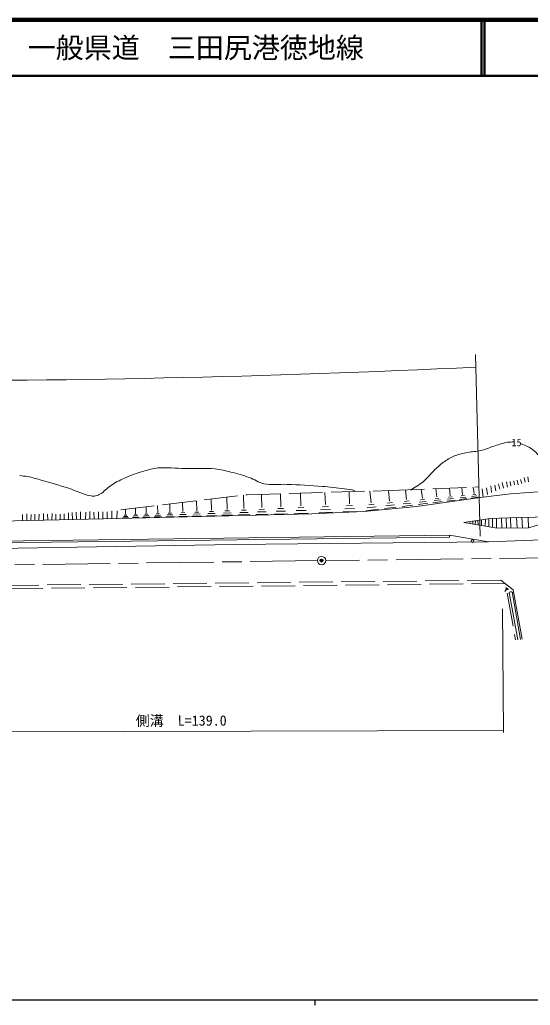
# Model space of a CAD drawing. Units: millimetres at full size, sheet at 1:1000; details may follow other scales. Extents: x 40000 to 680000, y 20000 to 380000.
# Drawn here: x 215321 to 306435, y 204000 to 380000 of the extents above; entities that cross this region are included whole.
import ezdxf
from ezdxf.enums import TextEntityAlignment as Align

# ---------------------------------------------------------------- set-up
doc = ezdxf.new("R2010")
doc.units = ezdxf.units.MM
doc.header["$LTSCALE"] = 1000
doc.header["$PDMODE"] = 32
doc.header["$PDSIZE"] = 500
doc.linetypes.add('CHAIN', pattern=[18.5, 12, -1.5, 3.5, -1.5])
doc.linetypes.add('DASHED', pattern=[7.5, 6, -1.5])
for name, color, linetype, lineweight in [('M-BGD', 7, 'Continuous', 13), ('M-BGD-EXST', 7, 'Continuous', 13), ('M-BMK', 2, 'CHAIN', 13), ('M-BMK-SRVR', 3, 'Continuous', 13), ('M-STR-HTXT', 7, 'Continuous', 13), ('M-TTL', 2, 'Continuous', 140), ('M-TTL-BAND', 7, 'Continuous', 25), ('M-TTL-LINE', 7, 'Continuous', 50)]:
    doc.layers.add(name, color=color, linetype=linetype, lineweight=lineweight)
doc.layers.add('M-OTRS', color=6, linetype='Continuous')
doc.layers.add('M-TTL-TXT', color=7, linetype='Continuous')
doc.styles.add('ＭＳ ゴシック', font='')
doc.styles.get('ＭＳ ゴシック').set_extended_font_data('MS Gothic')

msp = doc.modelspace()

# ---------------------------------------------------------------- linework, layer by layer
at = {"layer": 'M-BGD'}
for p, q in [((302171, 297462), (302397, 296517)), ((302825, 297558), (302967, 296755)), ((303484, 297650), (303645, 296943)), ((304088, 297793), (304261, 296970)), ((304715, 297883), (304932, 297179)), ((305343, 298229), (305552, 297410)), ((305971, 298352), (306144, 297497)), ((274171, 293567), (274085, 295702)), ((278051, 293737), (277799, 295814)), ((281337, 294029), (281109, 295914)), ((284373, 294299), (284163, 296032)), ((287176, 294548), (286983, 296146)), ((289765, 294778), (289587, 296251)), ((292156, 294991), (291992, 296348)), ((294364, 295187), (294212, 296437)), ((296403, 295368), (296264, 296519)), ((297830, 296256), (298031, 294738)), ((298625, 296409), (298794, 295234)), ((299368, 296762), (299542, 295545)), ((300127, 296869), (300295, 295840)), ((300782, 297139), (301009, 296165)), ((301401, 297356), (301673, 296375)), ((302887, 295334), (313144, 296083)), ((246904, 292298), (246861, 294093)), ((249533, 292427), (249486, 294402)), ((252335, 292563), (252283, 294731)), ((255321, 292709), (255264, 295081)), ((258503, 292864), (258446, 295231)), ((261895, 293029), (261839, 295334)), ((265509, 293206), (265455, 295442)), ((269865, 293410), (269778, 295573)), ((284818, 294074), (283994, 293975)), ((286189, 293071), (297506, 294673)), ((287883, 293994), (286621, 293841)), ((287585, 294342), (286828, 294250)), ((290689, 293949), (289066, 293753)), ((290415, 294269), (289255, 294129)), ((290141, 294588), (289445, 294504)), ((293004, 294229), (291514, 294049)), ((292752, 294523), (291688, 294394)), ((292501, 294816), (291862, 294739)), ((295142, 294488), (293774, 294322)), ((294911, 294757), (293934, 294639)), ((294681, 295027), (294094, 294956)), ((297117, 294727), (295862, 294575)), ((296905, 294974), (296009, 294866)), ((296693, 295221), (296156, 295156)), ((297506, 294673), (302887, 295334)), ((227840, 290836), (227846, 292199)), ((231756, 290924), (231739, 292269)), ((232642, 290944), (232687, 292290)), ((234204, 291679), (234182, 292602)), ((235999, 291767), (235974, 292813)), ((237911, 291860), (237883, 293037)), ((239950, 291959), (239918, 293277)), ((242122, 292065), (242087, 293532)), ((244437, 292178), (244398, 293803)), ((249917, 292192), (249161, 292173)), ((252746, 292312), (251937, 292292)), ((255761, 292439), (254895, 292419)), ((258974, 292576), (258047, 292553)), ((262741, 292249), (261087, 292209)), ((262398, 292721), (261406, 292697)), ((266414, 292370), (264645, 292328)), ((266047, 292876), (264986, 292850)), ((270795, 292553), (269008, 292481)), ((270416, 293075), (269344, 293031)), ((275463, 292206), (272994, 292106)), ((275089, 292721), (273325, 292649)), ((274715, 293236), (273656, 293193)), ((276702, 292156), (286189, 293071)), ((279344, 292576), (277071, 292301)), ((278960, 293024), (277337, 292828)), ((278577, 293472), (277603, 293354)), ((282527, 292962), (280437, 292709)), ((282174, 293373), (280681, 293193)), ((281821, 293785), (280926, 293677)), ((285467, 293317), (283545, 293085)), ((285142, 293696), (283769, 293530)), ((288181, 293646), (286415, 293432)), ((215804, 290565), (215815, 291640)), ((216616, 290583), (216584, 291774)), ((217329, 290599), (217357, 291623)), ((218042, 290615), (218010, 291711)), ((218748, 290631), (218811, 291707)), ((219549, 290649), (219549, 291799)), ((220311, 290666), (220287, 291728)), ((221063, 290683), (221088, 291806)), ((221751, 290698), (221769, 291714)), ((222535, 290716), (222538, 291697)), ((223224, 290732), (223248, 291774)), ((224003, 290749), (224007, 291922)), ((224724, 290765), (224695, 291995)), ((225444, 290782), (225366, 292076)), ((226192, 290798), (226174, 292115)), ((227067, 290818), (227109, 292041)), ((228605, 290853), (228574, 292034)), ((229403, 290871), (229389, 292132)), ((230151, 290888), (230165, 292132)), ((230913, 290905), (230920, 292118)), ((232889, 290949), (267456, 291781)), ((234759, 291094), (233678, 291068)), ((234599, 291315), (233827, 291296)), ((234439, 291535), (233976, 291524)), ((236595, 291138), (235433, 291111)), ((236423, 291375), (235594, 291355)), ((236252, 291612), (235754, 291600)), ((238551, 291186), (237305, 291156)), ((238367, 291440), (237477, 291418)), ((238183, 291694), (237648, 291681)), ((240636, 291236), (239299, 291204)), ((240439, 291508), (239483, 291485)), ((240241, 291781), (239668, 291767)), ((242858, 291289), (241424, 291255)), ((242646, 291582), (241622, 291557)), ((242434, 291874), (241819, 291859)), ((245226, 291346), (243689, 291309)), ((244999, 291660), (243901, 291633)), ((244772, 291973), (244113, 291958)), ((247750, 291407), (246102, 291367)), ((247506, 291743), (246329, 291715)), ((247263, 292079), (246557, 292062)), ((250439, 291472), (248674, 291429)), ((250178, 291832), (248918, 291801)), ((253305, 291541), (251416, 291495)), ((253026, 291926), (251676, 291894)), ((256359, 291614), (254337, 291566)), ((256060, 292027), (254616, 291992)), ((259614, 291693), (257450, 291641)), ((259294, 292134), (257748, 292097)), ((263083, 291776), (260768, 291720)), ((266780, 291865), (264303, 291806)), ((267456, 291781), (276702, 292156)), ((271174, 292032), (268673, 291931)), ((299281, 290916), (294603, 290219)), ((296164, 290451), (296156, 289956)), ((296663, 290526), (296628, 289876)), ((297101, 290591), (297107, 289795)), ((297727, 290684), (297708, 289694)), ((298426, 290788), (298405, 289576)), ((299057, 290883), (299031, 289470)), ((304267, 291096), (299281, 290916)), ((299704, 290931), (299701, 289357)), ((300415, 290957), (300412, 289236)), ((301271, 290988), (301347, 289231)), ((302158, 291020), (302186, 289241)), ((302927, 291048), (302971, 289251)), ((303988, 291086), (304069, 289264)), ((312838, 291276), (304267, 291096)), ((304957, 291111), (305043, 289276)), ((306033, 291133), (306125, 289289)), ((306139, 289290), (312838, 291276)), ((294603, 290219), (300508, 289220)), ((295692, 290381), (295675, 290038)), ((300508, 289220), (306139, 289290)), ((292008, 287923), (178743, 286451)), ((292011, 287623), (178747, 286151)), ((298977, 286747), (292008, 287923)), ((292008, 287923), (292011, 287623)), ((310033, 287152), (298977, 286747)), ((253571, 286274), (178591, 285006)), ((298977, 286747), (253571, 286274)), ((303400, 278218), (301197, 279924)), ((302146, 278227), (301917, 277904)), ((302059, 278625), (302538, 278258)), ((302071, 278492), (302412, 278230)), ((302082, 278359), (302286, 278202)), ((304963, 269398), (303400, 278218)), ((302691, 277728), (304200, 269246)), ((303185, 277809), (304693, 269333))]:
    msp.add_line(p, q, dxfattribs=at)
at = {"layer": 'M-BGD', "linetype": 'DASHED'}
for p, q in [((255883, 295154), (281559, 295928)), ((281559, 295928), (297283, 296560)), ((233351, 292504), (255883, 295154)), ((301197, 279924), (168012, 278495)), ((301961, 279332), (164592, 277858)), ((302290, 277620), (303791, 269286))]:
    msp.add_line(p, q, dxfattribs=at)
at = {"layer": 'M-BGD'}
msp.add_lwpolyline([(176654, 290177), (201190, 290235), (232889, 290949)], dxfattribs=at)
msp.add_arc((302985, 277479), 386, 28.53116, 172.70815, dxfattribs=at)
for points, knots in [([(285042, 296006), (285803, 296503), (286622, 296919), (287324, 297497), (288100, 298136), (288693, 298971), (289428, 299656), (289986, 300177), (290544, 300704), (291173, 301137), (291758, 301538), (292381, 301896), (293040, 302158), (293734, 302434), (294476, 302577), (295208, 302724), (296009, 302886), (296840, 302884), (297635, 303072), (298372, 303247), (299067, 303567), (299789, 303793), (300648, 304062), (301494, 304401), (302382, 304547), (302761, 304609), (303150, 304580), (303534, 304597)], [0, 0, 0, 0, 1, 1, 1, 2, 2, 2, 3, 3, 3, 4, 4, 4, 5, 5, 5, 6, 6, 6, 7, 7, 7, 8, 8, 8, 9, 9, 9, 9]), ([(304786, 304281), (305178, 304111), (305587, 303976), (305963, 303772), (306390, 303541), (306806, 303279), (307178, 302966), (307783, 302457), (308201, 301751), (308807, 301243), (309123, 300978), (309474, 300753), (309840, 300563), (310347, 300301), (310894, 300120), (311436, 299939), (312321, 299644), (313265, 299533), (314131, 299188), (314491, 299045), (314816, 298827), (315159, 298647)], [0, 0, 0, 0, 1, 1, 1, 2, 2, 2, 3, 3, 3, 4, 4, 4, 5, 5, 5, 6, 6, 6, 7, 7, 7, 7]), ([(215321, 298601), (215786, 298537), (216255, 298499), (216716, 298410), (217468, 298266), (218208, 298061), (218947, 297858), (220664, 297387), (222366, 296862), (224061, 296317), (225397, 295888), (226658, 295176), (228044, 294956), (228311, 294913), (228590, 294913), (228856, 294967), (229165, 295030), (229462, 295164), (229734, 295326), (230389, 295714), (230874, 296343), (231507, 296767), (232301, 297300), (233153, 297749), (234025, 298142), (235139, 298645), (236298, 299053), (237472, 299393), (238300, 299634), (239140, 299865), (239998, 299949), (241588, 300103), (243192, 299870), (244789, 299843), (246589, 299812), (248399, 299961), (250191, 299777), (251137, 299679), (252068, 299458), (252991, 299230), (254102, 298956), (255204, 298633), (256280, 298244), (257166, 297923), (257960, 297334), (258881, 297134), (260231, 296840), (261644, 297087), (263024, 297028), (265113, 296939), (267202, 296825), (269287, 296655), (270613, 296547), (271938, 296420), (273257, 296245), (273875, 296164), (274488, 296046), (275103, 295947)], [0, 0, 0, 0, 1, 1, 1, 2, 2, 2, 3, 3, 3, 4, 4, 4, 5, 5, 5, 6, 6, 6, 7, 7, 7, 8, 8, 8, 9, 9, 9, 10, 10, 10, 11, 11, 11, 12, 12, 12, 13, 13, 13, 14, 14, 14, 15, 15, 15, 16, 16, 16, 17, 17, 17, 18, 18, 18, 19, 19, 19, 19])]:
    msp.add_open_spline(points, degree=3, knots=knots, dxfattribs=at)
at = {"layer": 'M-BGD-EXST'}
msp.add_circle((296115, 286909), 250, dxfattribs=at)
at = {"layer": 'M-BMK'}
for p, q in [((268437, 283400), (169840, 282060)), ((368466, 284564), (269937, 283419))]:
    msp.add_line(p, q, dxfattribs=at)
at = {"layer": 'M-BMK-SRVR'}
msp.add_circle((269187, 283410), 750, dxfattribs=at)
at = {"layer": 'M-OTRS'}
msp.add_point((269187, 283410), dxfattribs=at)
at = {"layer": 'M-STR-HTXT'}
for p, q in [((296677, 320200), (297464, 287796)), ((301450, 274800), (301666, 252732)), ((301663, 253044), (163527, 252675))]:
    msp.add_line(p, q, dxfattribs=at)
msp.add_arc((194990, 2442716), 2127190, 266.73631, 272.74145, dxfattribs=at)
at = {"layer": 'M-TTL'}
msp.add_line((680000, 380000), (40000, 380000), dxfattribs=at)
at = {"layer": 'M-TTL-BAND'}
for p, q in [((40000, 205000), (579000, 205000)), ((268000, 205000), (268000, 204000))]:
    msp.add_line(p, q, dxfattribs=at)
at = {"layer": 'M-TTL-LINE'}
for p, q in [((297750, 380000), (297750, 370000)), ((298250, 380000), (298250, 370000)), ((40000, 370000), (680000, 370000))]:
    msp.add_line(p, q, dxfattribs=at)

# ---------------------------------------------------------------- texts
at = {"layer": 'M-BGD', "style": 'ＭＳ ゴシック'}
msp.add_text('15', height=1320, dxfattribs=at).set_placement((303986, 304502), align=Align.MIDDLE_CENTER)
at = {"layer": 'M-STR-HTXT', "style": 'ＭＳ ゴシック'}
msp.add_text('側溝\u3000L=139.0', height=1833, rotation=0.153, dxfattribs=at).set_placement((244146, 253371), align=Align.BOTTOM_CENTER)
at = {"layer": 'M-TTL-TXT', "style": 'ＭＳ ゴシック'}
msp.add_text('一般県道\u3000三田尻港徳地線', height=3666, dxfattribs=at).set_placement((216734, 375000), align=Align.MIDDLE_LEFT)

doc.saveas('drawing.dxf')
